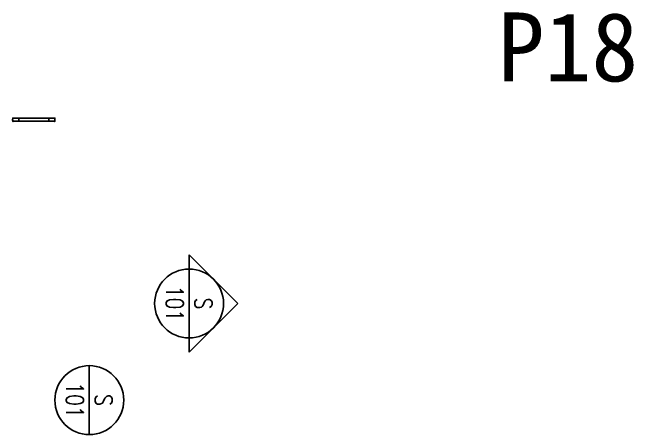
# Model space of a CAD drawing. Header units: millimetres. Extents: x -855187 to 47266, y -116283 to 213088.
# Drawn here: x -328985 to -166692, y 36107 to 146338 of the extents above; entities that cross this region are included whole.
import ezdxf
from ezdxf.enums import TextEntityAlignment as Align

# ---------------------------------------------------------------- set-up
doc = ezdxf.new("R2010")
doc.units = ezdxf.units.MM
doc.header["$LTSCALE"] = 10
doc.header["$PDMODE"] = 35
doc.header["$PDSIZE"] = 5
doc.linetypes.add('HIDDEN', pattern=[9.525, 6.35, -3.175])
doc.layers.add('_P16_文字', color=3, linetype='Continuous')
doc.layers.add('_製品', color=4, linetype='Continuous')
doc.styles.add('OKAMURA', font='simplex8.shx', dxfattribs={"width": 0.7, "bigfont": 'BIGFONT.shx'})
doc.styles.add('OKAMURA-G', font='MS Gothic.ttf', dxfattribs={"width": 0.7})

# ---------------------------------------------------------------- blocks, each defined once
blk = doc.blocks.new('YASHI HEIMEN')
for p, q in [((424.3, 0), (0, 424.3)), ((0, 300), (0, 424.3)), ((0, 300), (0, -300)), ((0, -424.3), (424.3, 0)), ((0, -424.3), (0, -300))]:
    blk.add_line(p, q)
blk.add_circle((0, 0), 300)
at = {"style": 'OKAMURA', "width": 0.8, "flags": 8}
for tag, p in [('101', (-125, 0)), ('S', (125, 0))]:
    blk.add_attdef(tag, text='', height=150, rotation=270, dxfattribs=at).set_placement(p, align=Align.MIDDLE_CENTER)
blk = doc.blocks.new('*U15')
blk.add_line((-10, -42.5), (-10, -40.3))
at = {"color": 0, "linetype": 'ByBlock'}
blk.add_lwpolyline([(-1094, -40.3), (-1094, -42.5), (-1104, -42.5), (-1104, -12), (-1111, -12), (-1111, 12), (-1104, 12), (-1104, 42.5), (-1094, 42.5), (-1094, 40.3), (-10, 40.3), (-10, 42.5), (0, 42.5), (0, 12), (-7, 12), (-7, -12), (0, -12), (0, -42.5), (-10, -42.5), (-10, -40.3), (-1094, -40.3)], dxfattribs=at)
at = {"color": 1, "linetype": 'ByBlock'}
for p in [(-1104, 0), (0, 0)]:
    blk.add_point(p, dxfattribs=at)
at = {"layer": 'Defpoints', "color": 155, "linetype": 'HIDDEN'}
for p, q in [((-944, -41.3), (-944, 41.3)), ((-160, 41.3), (-160, -41.3))]:
    blk.add_line(p, q, dxfattribs=at)
blk = doc.blocks.new('*U45')
blk.add_line((0, 300), (0, -300))
blk.add_circle((0, 0), 300)
at = {"style": 'OKAMURA', "width": 0.8, "flags": 8}
for tag, p in [('101', (-125, 0)), ('S', (125, 0))]:
    blk.add_attdef(tag, text='', height=150, rotation=270, dxfattribs=at).set_placement(p, align=Align.MIDDLE_CENTER)

msp = doc.modelspace()

# ---------------------------------------------------------------- block references
ref = msp.add_blockref('YASHI HEIMEN', (-282828, 70339), dxfattribs=dict(xscale=30, yscale=30))
ref.add_attrib('101', '101', dxfattribs={"height": 4500, "rotation": 270, "style": 'OKAMURA', "width": 0.8}).set_placement((-286578, 70339), align=Align.MIDDLE_CENTER)
ref.add_attrib('S', 'S', dxfattribs={"height": 4500, "rotation": 270, "style": 'OKAMURA', "width": 0.8}).set_placement((-279078, 70339), align=Align.MIDDLE_CENTER)
ref = msp.add_blockref('*U45', (-308903, 45107), dxfattribs=dict(xscale=30, yscale=30, zscale=30))
ref.add_attrib('S', 'S', dxfattribs={"height": 4500, "rotation": 270, "style": 'OKAMURA', "width": 0.8}).set_placement((-305153, 45107), align=Align.MIDDLE_CENTER)
ref.add_attrib('101', '101', dxfattribs={"height": 4500, "rotation": 270, "style": 'OKAMURA', "width": 0.8}).set_placement((-312653, 45107), align=Align.MIDDLE_CENTER)
at = {"layer": '_製品', "xscale": 10, "yscale": 10, "zscale": 10}
msp.add_blockref('*U15', (-317875, 118316), dxfattribs=at)

# ---------------------------------------------------------------- texts
at = {"layer": '_P16_文字', "style": 'OKAMURA-G'}
msp.add_text('P18', height=18000, dxfattribs=at).set_placement((-183835, 137191), align=Align.MIDDLE)

doc.saveas('drawing.dxf')
